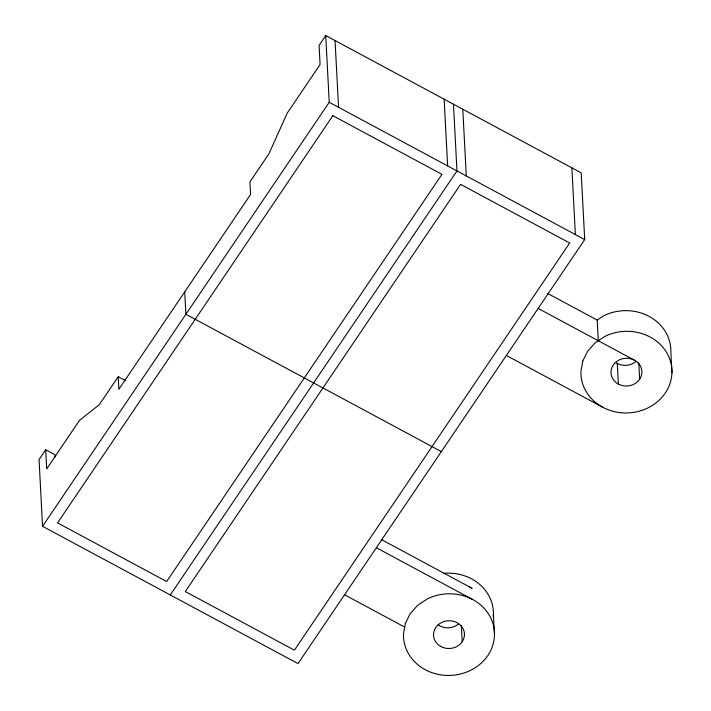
<?xml version="1.0" encoding="UTF-8"?>
<svg xmlns="http://www.w3.org/2000/svg" width="711" height="711" viewBox="0 0 711 711"><rect width="100%" height="100%" fill="white"/><g stroke="black" fill="none" stroke-linecap="round" stroke-linejoin="round"><path stroke-width="1.07" d="M55.138 456.897L55.023 454.764L45.7 449.761L39.061 459.582L42.553 526.309L298.025 663.612L584.7 239.58L581.207 172.862L325.727 35.55L319.088 45.38L320.092 64.514L287.208 113.147L268.891 153.834L249.917 181.909L250.574 194.476L118.861 389.299L118.204 376.732L125.66 380.74M118.204 376.732L99.22 404.799L79.579 420.263L46.704 468.896L45.7 449.761M42.553 526.309L329.229 102.277L325.727 35.55M170.293 594.965L456.96 170.933L453.467 104.206M598.28 340.747L597.204 320.083L603.568 315.853A45.531 40.82 -3 0 1 670.864 352.025L671.939 372.68M329.229 102.277L584.7 239.58M547.737 293.501L597.204 320.083M538.156 308.432L634.505 360.21M506.365 355.456L602.715 407.234M441.362 451.601L185.891 314.289L184.718 291.892M381.611 539.685L472.122 588.326A45.531 40.82 -3 0 0 469.304 586.931M376.359 547.746L472.708 599.533M344.577 594.769L404.701 627.084M638.789 362.93L639.642 379.247M617.29 363.419L618.374 384.073A15.482 13.882 -3 0 0 641.909 372.324A15.482 13.882 -3 0 0 619.032 360.033A15.482 13.882 -3 0 0 618.374 384.073M571.884 167.849L575.377 234.568M493.407 614.5L494.492 635.154M462.79 109.218L466.283 175.937M444.144 99.193L447.637 165.921M461.341 625.413L462.194 641.722M335.05 40.563L338.552 107.29M443.62 573.359A45.531 40.82 -3 0 1 493.292 616.624M458.577 623.903A15.482 13.882 -3 0 1 438.18 624.862M636.025 361.428A15.482 13.882 -3 0 1 615.637 362.388M405.323 623.538L403.484 634.079A45.531 40.82 -3 0 0 455.787 674.926A45.531 40.82 -3 0 0 492.128 621.165A45.531 40.82 -3 0 0 427.204 598.991L417.597 605.372L410.14 613.744L405.323 623.538M582.771 361.055L580.931 371.604A45.531 40.82 -3 0 0 633.234 412.451A45.531 40.82 -3 0 0 669.584 358.682A45.531 40.82 -3 0 0 604.652 336.516L595.054 342.898L587.588 351.261L582.771 361.055M332.855 115.706L57.573 522.896L166.658 581.527L441.949 174.337L332.855 115.706M460.595 184.362L185.304 591.552L294.398 650.183L569.68 242.993L460.595 184.362M440.918 646.548A15.482 13.882 -3 0 0 464.461 634.807A15.482 13.882 -3 0 0 441.584 622.507A15.482 13.882 -3 0 0 440.918 646.548"/></g></svg>
